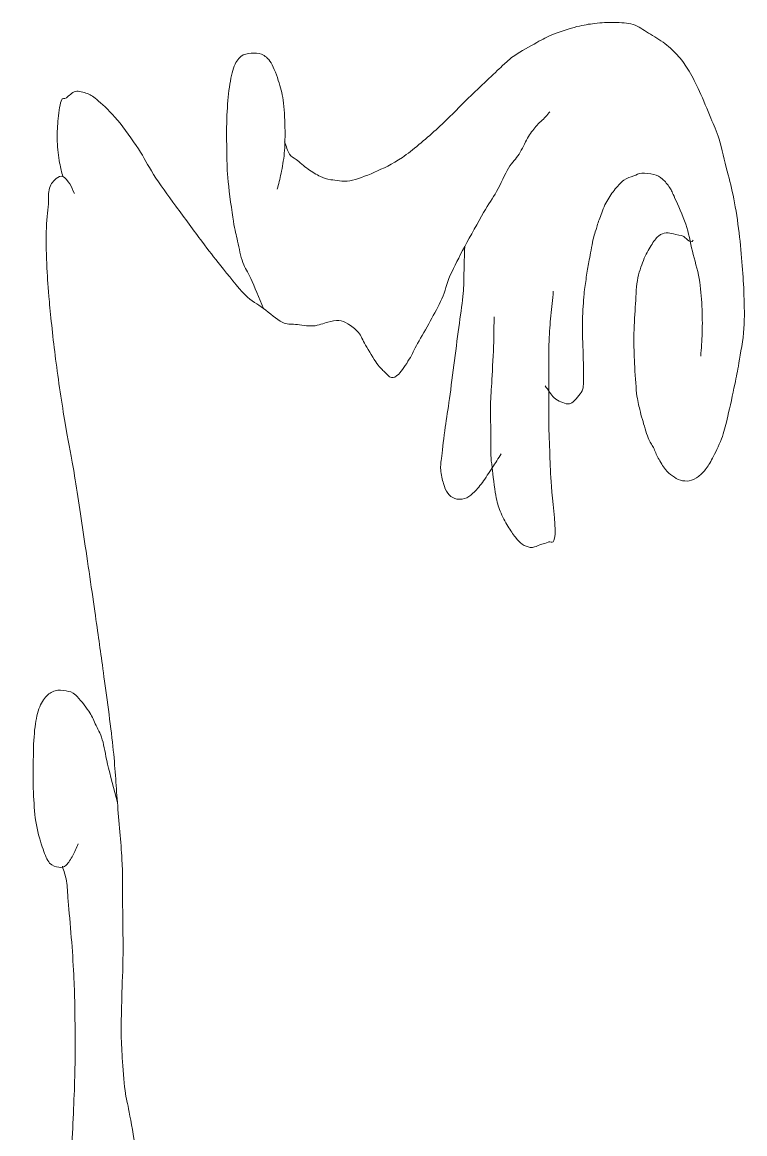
# Model space of a CAD drawing. Header units: millimetres. Extents: x -244 to 210, y -105 to 169.
# Drawn here: x -123.26 to -105.44, y 113 to 140.41 of the extents above; entities that cross this region are included whole.
import ezdxf

# ---------------------------------------------------------------- set-up
doc = ezdxf.new("R2010")
doc.units = ezdxf.units.MM
doc.header["$MEASUREMENT"] = 0
doc.layers.add('Camada 1', color=7, linetype='Continuous')

msp = doc.modelspace()

# ---------------------------------------------------------------- linework, layer by layer
at = {"layer": 'Camada 1', "color": 250, "lineweight": 9}
for points, knots in [([(-106.7093, 135.0354), (-106.7639, 134.9121), (-106.921, 135.1315), (-106.9599, 135.1402), (-106.9599, 135.1402), (-106.9988, 135.149), (-107.1241, 135.1795), (-107.1932, 135.1926), (-107.1932, 135.1926), (-107.2624, 135.2057), (-107.3125, 135.2276), (-107.3747, 135.2188), (-107.3747, 135.2188), (-107.4369, 135.2101), (-107.5024, 135.1931), (-107.565, 135.1402), (-107.565, 135.1402), (-107.6275, 135.0873), (-107.6845, 135.0051), (-107.7467, 134.9044), (-107.7467, 134.9044), (-107.8089, 134.8036), (-107.8803, 134.683), (-107.9371, 134.5375), (-107.9371, 134.5375), (-107.9939, 134.3921), (-108.0501, 134.2378), (-108.0844, 134.0397), (-108.0844, 134.0397), (-108.1187, 133.8415), (-108.1222, 133.6163), (-108.1368, 133.3846), (-108.1368, 133.3846), (-108.1514, 133.1529), (-108.1689, 132.8838), (-108.1719, 132.6509), (-108.1719, 132.6509), (-108.175, 132.418), (-108.1665, 132.2277), (-108.1551, 131.9958), (-108.1551, 131.9958), (-108.1438, 131.7639), (-108.1253, 131.4531), (-108.1038, 131.2621), (-108.1038, 131.2621), (-108.0823, 131.0711), (-108.0516, 130.9714), (-108.0277, 130.8629), (-108.0277, 130.8629), (-108.0038, 130.7543), (-107.9949, 130.7291), (-107.9607, 130.6128), (-107.9607, 130.6128), (-107.9265, 130.4965), (-107.8678, 130.2815), (-107.8224, 130.1654), (-107.8224, 130.1654), (-107.7769, 130.0493), (-107.7322, 130.0053), (-107.6904, 129.9219), (-107.6904, 129.9219), (-107.6485, 129.8385), (-107.6209, 129.7552), (-107.5714, 129.6653), (-107.5714, 129.6653), (-107.5219, 129.5753), (-107.4526, 129.4566), (-107.3939, 129.3829), (-107.3939, 129.3829), (-107.3352, 129.3092), (-107.2822, 129.2688), (-107.2207, 129.2249), (-107.2207, 129.2249), (-107.1593, 129.181), (-107.0953, 129.1394), (-107.0258, 129.1197), (-107.0258, 129.1197), (-106.9563, 129.0999), (-106.8802, 129.0911), (-106.8048, 129.1065), (-106.8048, 129.1065), (-106.7294, 129.1218), (-106.6447, 129.1611), (-106.575, 129.2118), (-106.575, 129.2118), (-106.5054, 129.2624), (-106.4502, 129.3255), (-106.3885, 129.4091), (-106.3885, 129.4091), (-106.3269, 129.4927), (-106.273, 129.5799), (-106.2063, 129.7118), (-106.2063, 129.7118), (-106.1397, 129.8437), (-106.0483, 130.033), (-105.9893, 130.1988), (-105.9893, 130.1988), (-105.9302, 130.3645), (-105.9053, 130.4859), (-105.8546, 130.6989), (-105.8546, 130.6989), (-105.8038, 130.9119), (-105.7306, 131.2559), (-105.685, 131.4753), (-105.685, 131.4753), (-105.6393, 131.6947), (-105.6185, 131.7837), (-105.5806, 132.0149), (-105.5806, 132.0149), (-105.5426, 132.2461), (-105.4786, 132.5783), (-105.4575, 132.8605), (-105.4575, 132.8605), (-105.4365, 133.1427), (-105.4499, 133.4142), (-105.4569, 133.6728), (-105.4569, 133.6728), (-105.4639, 133.9314), (-105.4796, 134.1485), (-105.4996, 134.4065), (-105.4996, 134.4065), (-105.5196, 134.6645), (-105.5423, 134.9429), (-105.5767, 135.2188), (-105.5767, 135.2188), (-105.6112, 135.4947), (-105.6568, 135.8029), (-105.7058, 136.0573), (-105.7058, 136.0573), (-105.7548, 136.3118), (-105.8092, 136.4941), (-105.8695, 136.7386), (-105.8695, 136.7386), (-105.9298, 136.9832), (-105.9998, 137.305), (-106.0677, 137.5247), (-106.0677, 137.5247), (-106.1357, 137.7444), (-106.1943, 137.8523), (-106.2748, 138.0488), (-106.2748, 138.0488), (-106.3553, 138.2453), (-106.4616, 138.5116), (-106.5509, 138.7039), (-106.5509, 138.7039), (-106.6402, 138.8962), (-106.7234, 139.0574), (-106.8099, 139.2018), (-106.8099, 139.2018), (-106.8963, 139.3461), (-106.9693, 139.4548), (-107.0689, 139.5686), (-107.0689, 139.5686), (-107.1685, 139.6824), (-107.2819, 139.7869), (-107.4058, 139.883), (-107.4058, 139.883), (-107.5297, 139.9792), (-107.6808, 140.0665), (-107.8119, 140.1451), (-107.8119, 140.1451), (-107.9429, 140.2237), (-108.052, 140.311), (-108.192, 140.3547), (-108.192, 140.3547), (-108.3321, 140.3985), (-108.4931, 140.4027), (-108.6501, 140.4071), (-108.6501, 140.4071), (-108.8072, 140.4115), (-108.98, 140.3984), (-109.1342, 140.3809), (-109.1342, 140.3809), (-109.2884, 140.3634), (-109.4051, 140.346), (-109.5751, 140.3023), (-109.5751, 140.3023), (-109.7452, 140.2586), (-109.9887, 140.1844), (-110.1544, 140.1189), (-110.1544, 140.1189), (-110.3202, 140.0534), (-110.411, 139.9966), (-110.5695, 139.9092), (-110.5695, 139.9092), (-110.7281, 139.8219), (-110.9643, 139.6909), (-111.1057, 139.5948), (-111.1057, 139.5948), (-111.247, 139.4987), (-111.2268, 139.5075), (-111.4171, 139.3328), (-111.4171, 139.3328), (-111.6074, 139.1581), (-111.975, 138.8087), (-112.2475, 138.5467), (-112.2475, 138.5467), (-112.52, 138.2846), (-112.7795, 138.0051), (-113.052, 137.7606), (-113.052, 137.7606), (-113.3245, 137.516), (-113.6284, 137.2541), (-113.8823, 137.0793), (-113.8823, 137.0793), (-114.1363, 136.9044), (-114.3579, 136.8085), (-114.5741, 136.7124), (-114.5741, 136.7124), (-114.7904, 136.6163), (-115.0004, 136.5334), (-115.1794, 136.5028), (-115.1794, 136.5028), (-115.3584, 136.4722), (-115.5251, 136.5115), (-115.6462, 136.529), (-115.6462, 136.529), (-115.7672, 136.5465), (-115.8117, 136.5639), (-115.9054, 136.6076), (-115.9054, 136.6076), (-115.9991, 136.6513), (-116.1084, 136.7212), (-116.2078, 136.791), (-116.2078, 136.791), (-116.3072, 136.8609), (-116.4252, 136.9657), (-116.5015, 137.0269), (-116.5015, 137.0269), (-116.5779, 137.088), (-116.6171, 137.0842), (-116.6657, 137.1579), (-116.6657, 137.1579), (-116.7143, 137.2316), (-116.7462, 137.3588), (-116.7865, 137.4592)], [0, 0, 0, 0, 0.0166667, 0.0166667, 0.0166667, 0.0166667, 0.0333333, 0.0333333, 0.0333333, 0.0333333, 0.05, 0.05, 0.05, 0.05, 0.0666667, 0.0666667, 0.0666667, 0.0666667, 0.0833333, 0.0833333, 0.0833333, 0.0833333, 0.1, 0.1, 0.1, 0.1, 0.1166667, 0.1166667, 0.1166667, 0.1166667, 0.1333333, 0.1333333, 0.1333333, 0.1333333, 0.15, 0.15, 0.15, 0.15, 0.1666667, 0.1666667, 0.1666667, 0.1666667, 0.1833333, 0.1833333, 0.1833333, 0.1833333, 0.2, 0.2, 0.2, 0.2, 0.2166667, 0.2166667, 0.2166667, 0.2166667, 0.2333333, 0.2333333, 0.2333333, 0.2333333, 0.25, 0.25, 0.25, 0.25, 0.2666667, 0.2666667, 0.2666667, 0.2666667, 0.2833333, 0.2833333, 0.2833333, 0.2833333, 0.3, 0.3, 0.3, 0.3, 0.3166667, 0.3166667, 0.3166667, 0.3166667, 0.3333333, 0.3333333, 0.3333333, 0.3333333, 0.35, 0.35, 0.35, 0.35, 0.3666667, 0.3666667, 0.3666667, 0.3666667, 0.3833333, 0.3833333, 0.3833333, 0.3833333, 0.4, 0.4, 0.4, 0.4, 0.4166667, 0.4166667, 0.4166667, 0.4166667, 0.4333333, 0.4333333, 0.4333333, 0.4333333, 0.45, 0.45, 0.45, 0.45, 0.4666667, 0.4666667, 0.4666667, 0.4666667, 0.4833333, 0.4833333, 0.4833333, 0.4833333, 0.5, 0.5, 0.5, 0.5, 0.5166667, 0.5166667, 0.5166667, 0.5166667, 0.5333333, 0.5333333, 0.5333333, 0.5333333, 0.55, 0.55, 0.55, 0.55, 0.5666667, 0.5666667, 0.5666667, 0.5666667, 0.5833333, 0.5833333, 0.5833333, 0.5833333, 0.6, 0.6, 0.6, 0.6, 0.6166667, 0.6166667, 0.6166667, 0.6166667, 0.6333333, 0.6333333, 0.6333333, 0.6333333, 0.65, 0.65, 0.65, 0.65, 0.6666667, 0.6666667, 0.6666667, 0.6666667, 0.6833333, 0.6833333, 0.6833333, 0.6833333, 0.7, 0.7, 0.7, 0.7, 0.7166667, 0.7166667, 0.7166667, 0.7166667, 0.7333333, 0.7333333, 0.7333333, 0.7333333, 0.75, 0.75, 0.75, 0.75, 0.7666667, 0.7666667, 0.7666667, 0.7666667, 0.7833333, 0.7833333, 0.7833333, 0.7833333, 0.8, 0.8, 0.8, 0.8, 0.8166667, 0.8166667, 0.8166667, 0.8166667, 0.8333333, 0.8333333, 0.8333333, 0.8333333, 0.85, 0.85, 0.85, 0.85, 0.8666667, 0.8666667, 0.8666667, 0.8666667, 0.8833333, 0.8833333, 0.8833333, 0.8833333, 0.9, 0.9, 0.9, 0.9, 0.9166667, 0.9166667, 0.9166667, 0.9166667, 0.9333333, 0.9333333, 0.9333333, 0.9333333, 0.95, 0.95, 0.95, 0.95, 0.9666667, 0.9666667, 0.9666667, 0.9666667, 1, 1, 1, 1]), ([(-116.9689, 136.2932), (-116.9371, 136.4242), (-116.9026, 136.5371), (-116.8735, 136.6862), (-116.8735, 136.6862), (-116.8444, 136.8353), (-116.8115, 137.0067), (-116.7953, 137.1841), (-116.7953, 137.1841), (-116.7791, 137.3614), (-116.7749, 137.5275), (-116.7776, 137.7344), (-116.7776, 137.7344), (-116.7804, 137.9412), (-116.7867, 138.2141), (-116.8117, 138.4156), (-116.8117, 138.4156), (-116.8366, 138.6172), (-116.8715, 138.746), (-116.9237, 138.9135), (-116.9237, 138.9135), (-116.9759, 139.081), (-117.0487, 139.291), (-117.1221, 139.4114), (-117.1221, 139.4114), (-117.1955, 139.5317), (-117.2726, 139.5814), (-117.3554, 139.621), (-117.3554, 139.621), (-117.4381, 139.6606), (-117.5295, 139.6559), (-117.6147, 139.6472), (-117.6147, 139.6472), (-117.6999, 139.6385), (-117.792, 139.6308), (-117.8654, 139.5686), (-117.8654, 139.5686), (-117.9388, 139.5064), (-117.9963, 139.4252), (-118.0471, 139.2804), (-118.0471, 139.2804), (-118.098, 139.1355), (-118.132, 138.9427), (-118.1599, 138.7301), (-118.1599, 138.7301), (-118.1879, 138.5175), (-118.2034, 138.2817), (-118.2123, 138.0226), (-118.2123, 138.0226), (-118.2212, 137.7634), (-118.2185, 137.4424), (-118.213, 137.1841), (-118.213, 137.1841), (-118.2074, 136.9258), (-118.2063, 136.758), (-118.1789, 136.4766), (-118.1789, 136.4766), (-118.1516, 136.1952), (-118.0888, 135.7525), (-118.05, 135.5071), (-118.05, 135.5071), (-118.0111, 135.2616), (-117.9854, 135.1796), (-117.9466, 135.0092), (-117.9466, 135.0092), (-117.9078, 134.8388), (-117.8728, 134.6403), (-117.8174, 134.4851), (-117.8174, 134.4851), (-117.7619, 134.3299), (-117.7037, 134.2806), (-117.6189, 134.0921), (-117.6189, 134.0921), (-117.534, 133.9036), (-117.4119, 133.6008), (-117.3085, 133.355)], [0, 0, 0, 0, 0.05, 0.05, 0.05, 0.05, 0.1, 0.1, 0.1, 0.1, 0.15, 0.15, 0.15, 0.15, 0.2, 0.2, 0.2, 0.2, 0.25, 0.25, 0.25, 0.25, 0.3, 0.3, 0.3, 0.3, 0.35, 0.35, 0.35, 0.35, 0.4, 0.4, 0.4, 0.4, 0.45, 0.45, 0.45, 0.45, 0.5, 0.5, 0.5, 0.5, 0.55, 0.55, 0.55, 0.55, 0.6, 0.6, 0.6, 0.6, 0.65, 0.65, 0.65, 0.65, 0.7, 0.7, 0.7, 0.7, 0.75, 0.75, 0.75, 0.75, 0.8, 0.8, 0.8, 0.8, 0.85, 0.85, 0.85, 0.85, 0.9, 0.9, 0.9, 0.9, 1, 1, 1, 1]), ([(-122.2588, 136.6076), (-122.2847, 136.7212), (-122.3133, 136.8029), (-122.3364, 136.9483), (-122.3364, 136.9483), (-122.3595, 137.0936), (-122.3893, 137.2978), (-122.3965, 137.4723), (-122.3965, 137.4723), (-122.4037, 137.6469), (-122.395, 137.8019), (-122.3788, 137.9702), (-122.3788, 137.9702), (-122.3627, 138.1385), (-122.3393, 138.3609), (-122.3007, 138.4681), (-122.3007, 138.4681), (-122.262, 138.5752), (-122.23, 138.5074), (-122.1709, 138.5467), (-122.1709, 138.5467), (-122.1118, 138.586), (-122.0334, 138.6863), (-121.9461, 138.7039), (-121.9461, 138.7039), (-121.8588, 138.7215), (-121.7476, 138.6909), (-121.6522, 138.6515), (-121.6522, 138.6515), (-121.5569, 138.6121), (-121.4997, 138.5773), (-121.3757, 138.4681), (-121.3757, 138.4681), (-121.2518, 138.3588), (-121.0736, 138.1932), (-120.9093, 137.9964), (-120.9093, 137.9964), (-120.745, 137.7996), (-120.5396, 137.5118), (-120.3912, 137.2889), (-120.3912, 137.2889), (-120.2429, 137.066), (-120.174, 136.8959), (-120.02, 136.66), (-120.02, 136.66), (-119.8659, 136.4241), (-119.666, 136.149), (-119.4674, 135.8739), (-119.4674, 135.8739), (-119.2687, 135.5988), (-119.0126, 135.2538), (-118.8283, 135.0092), (-118.8283, 135.0092), (-118.6441, 134.7646), (-118.5392, 134.6256), (-118.362, 134.4065), (-118.362, 134.4065), (-118.1848, 134.1875), (-117.9412, 133.8704), (-117.7653, 133.6948), (-117.7653, 133.6948), (-117.5893, 133.5193), (-117.4614, 133.4687), (-117.3085, 133.355), (-117.3085, 133.355), (-117.1556, 133.2413), (-116.9798, 133.0782), (-116.8482, 133.0125), (-116.8482, 133.0125), (-116.7165, 132.9468), (-116.65, 132.9773), (-116.5219, 132.9624), (-116.5219, 132.9624), (-116.3939, 132.9475), (-116.213, 132.9142), (-116.0799, 132.923), (-116.0799, 132.923), (-115.9469, 132.9317), (-115.83, 132.9932), (-115.7245, 133.0151), (-115.7245, 133.0151), (-115.619, 133.037), (-115.5298, 133.0612), (-115.4472, 133.0546), (-115.4472, 133.0546), (-115.3646, 133.0481), (-115.3108, 133.024), (-115.2305, 132.9756), (-115.2305, 132.9756), (-115.1502, 132.9273), (-115.0406, 132.8536), (-114.9663, 132.7651), (-114.9663, 132.7651), (-114.8921, 132.6765), (-114.8652, 132.5774), (-114.7889, 132.4492), (-114.7889, 132.4492), (-114.7126, 132.321), (-114.5871, 132.1065), (-114.5085, 131.9958), (-114.5085, 131.9958), (-114.43, 131.8851), (-114.3776, 131.8429), (-114.3185, 131.7862), (-114.3185, 131.7862), (-114.2595, 131.7294), (-114.2132, 131.664), (-114.1544, 131.6552), (-114.1544, 131.6552), (-114.0956, 131.6463), (-114.0471, 131.6588), (-113.9728, 131.7338), (-113.9728, 131.7338), (-113.8985, 131.8087), (-113.7912, 131.9737), (-113.7132, 132.1006), (-113.7132, 132.1006), (-113.6352, 132.2275), (-113.592, 132.3364), (-113.5055, 132.4937), (-113.5055, 132.4937), (-113.4189, 132.6509), (-113.2934, 132.8605), (-113.1939, 133.0439), (-113.1939, 133.0439), (-113.0943, 133.2274), (-112.9908, 133.4057), (-112.9082, 133.5942), (-112.9082, 133.5942), (-112.8256, 133.7827), (-112.7944, 133.9561), (-112.7003, 134.1707), (-112.7003, 134.1707), (-112.6062, 134.3853), (-112.4824, 134.6205), (-112.3453, 134.8782), (-112.3453, 134.8782), (-112.2083, 135.1358), (-112.0092, 135.4896), (-111.8779, 135.7167), (-111.8779, 135.7167), (-111.7467, 135.9438), (-111.6602, 136.0573), (-111.5577, 136.2408), (-111.5577, 136.2408), (-111.4552, 136.4243), (-111.356, 136.6639), (-111.2634, 136.8172), (-111.2634, 136.8172), (-111.1707, 136.9706), (-111.0819, 137.0353), (-111.0038, 137.1579), (-111.0038, 137.1579), (-110.9257, 137.2805), (-110.8654, 137.4372), (-110.796, 137.5509), (-110.796, 137.5509), (-110.7267, 137.6647), (-110.662, 137.7518), (-110.5884, 137.8392), (-110.5884, 137.8392), (-110.5147, 137.9266), (-110.4125, 138.0139), (-110.3548, 138.075), (-110.3548, 138.075), (-110.2971, 138.1361), (-110.2798, 138.1623), (-110.2423, 138.206)], [0, 0, 0, 0, 0.0232558, 0.0232558, 0.0232558, 0.0232558, 0.0465116, 0.0465116, 0.0465116, 0.0465116, 0.0697674, 0.0697674, 0.0697674, 0.0697674, 0.0930233, 0.0930233, 0.0930233, 0.0930233, 0.1162791, 0.1162791, 0.1162791, 0.1162791, 0.1395349, 0.1395349, 0.1395349, 0.1395349, 0.1627907, 0.1627907, 0.1627907, 0.1627907, 0.1860465, 0.1860465, 0.1860465, 0.1860465, 0.2093023, 0.2093023, 0.2093023, 0.2093023, 0.2325581, 0.2325581, 0.2325581, 0.2325581, 0.255814, 0.255814, 0.255814, 0.255814, 0.2790698, 0.2790698, 0.2790698, 0.2790698, 0.3023256, 0.3023256, 0.3023256, 0.3023256, 0.3255814, 0.3255814, 0.3255814, 0.3255814, 0.3488372, 0.3488372, 0.3488372, 0.3488372, 0.372093, 0.372093, 0.372093, 0.372093, 0.3953488, 0.3953488, 0.3953488, 0.3953488, 0.4186047, 0.4186047, 0.4186047, 0.4186047, 0.4418605, 0.4418605, 0.4418605, 0.4418605, 0.4651163, 0.4651163, 0.4651163, 0.4651163, 0.4883721, 0.4883721, 0.4883721, 0.4883721, 0.5116279, 0.5116279, 0.5116279, 0.5116279, 0.5348837, 0.5348837, 0.5348837, 0.5348837, 0.5581395, 0.5581395, 0.5581395, 0.5581395, 0.5813953, 0.5813953, 0.5813953, 0.5813953, 0.6046512, 0.6046512, 0.6046512, 0.6046512, 0.627907, 0.627907, 0.627907, 0.627907, 0.6511628, 0.6511628, 0.6511628, 0.6511628, 0.6744186, 0.6744186, 0.6744186, 0.6744186, 0.6976744, 0.6976744, 0.6976744, 0.6976744, 0.7209302, 0.7209302, 0.7209302, 0.7209302, 0.744186, 0.744186, 0.744186, 0.744186, 0.7674419, 0.7674419, 0.7674419, 0.7674419, 0.7906977, 0.7906977, 0.7906977, 0.7906977, 0.8139535, 0.8139535, 0.8139535, 0.8139535, 0.8372093, 0.8372093, 0.8372093, 0.8372093, 0.8604651, 0.8604651, 0.8604651, 0.8604651, 0.8837209, 0.8837209, 0.8837209, 0.8837209, 0.9069767, 0.9069767, 0.9069767, 0.9069767, 0.9302326, 0.9302326, 0.9302326, 0.9302326, 0.9534884, 0.9534884, 0.9534884, 0.9534884, 1, 1, 1, 1]), ([(-121.9739, 136.1882), (-122.0113, 136.2668), (-122.0382, 136.3536), (-122.0861, 136.424), (-122.0861, 136.424), (-122.134, 136.4945), (-122.2013, 136.5851), (-122.2588, 136.6075), (-122.2588, 136.6075), (-122.3164, 136.6298), (-122.3676, 136.6037), (-122.4231, 136.555), (-122.4231, 136.555), (-122.4787, 136.5064), (-122.5521, 136.4361), (-122.5875, 136.3192), (-122.5875, 136.3192), (-122.623, 136.2023), (-122.6007, 136.1052), (-122.6138, 135.9262), (-122.6138, 135.9262), (-122.6269, 135.7471), (-122.6601, 135.5096), (-122.6661, 135.2449), (-122.6661, 135.2449), (-122.6722, 134.9802), (-122.6623, 134.6431), (-122.6495, 134.354), (-122.6495, 134.354), (-122.6368, 134.0649), (-122.6254, 133.8915), (-122.5897, 133.5154), (-122.5897, 133.5154), (-122.5539, 133.1394), (-122.4997, 132.5989), (-122.4351, 132.1005), (-122.4351, 132.1005), (-122.3706, 131.602), (-122.2761, 130.9785), (-122.2029, 130.5283), (-122.2029, 130.5283), (-122.1297, 130.078), (-122.0738, 129.869), (-121.9963, 129.4015), (-121.9963, 129.4015), (-121.9188, 128.934), (-121.8286, 128.3272), (-121.7382, 127.7245), (-121.7382, 127.7245), (-121.6479, 127.1218), (-121.5347, 126.3444), (-121.4545, 125.7854), (-121.4545, 125.7854), (-121.3742, 125.2264), (-121.3286, 124.908), (-121.2567, 124.3704), (-121.2567, 124.3704), (-121.1848, 123.8329), (-121.0808, 123.0937), (-121.0233, 122.5599), (-121.0233, 122.5599), (-120.9658, 122.0261), (-120.9494, 121.6381), (-120.9122, 121.1745), (-120.9122, 121.1745), (-120.8751, 120.7108), (-120.8217, 120.1774), (-120.8003, 119.7782), (-120.8003, 119.7782), (-120.7789, 119.379), (-120.7891, 119.1773), (-120.7845, 118.7892), (-120.7845, 118.7892), (-120.7799, 118.401), (-120.7693, 117.8527), (-120.7725, 117.4493), (-120.7725, 117.4493), (-120.7757, 117.0459), (-120.7962, 116.6917), (-120.8037, 116.3721), (-120.8037, 116.3721), (-120.8112, 116.0524), (-120.8194, 115.7818), (-120.8174, 115.5314), (-120.8174, 115.5314), (-120.8154, 115.281), (-120.8076, 115.118), (-120.7918, 114.8745), (-120.7918, 114.8745), (-120.7761, 114.6309), (-120.752, 114.2985), (-120.723, 114.0732), (-120.723, 114.0732), (-120.6939, 113.8479), (-120.6613, 113.7662), (-120.6192, 113.5346), (-120.6192, 113.5346), (-120.5771, 113.303), (-120.5066, 112.9221), (-120.4702, 112.6837), (-120.4702, 112.6837), (-120.4339, 112.4453), (-120.4201, 112.2864), (-120.4015, 112.1072), (-120.4015, 112.1072), (-120.3829, 111.928), (-120.3615, 111.7875), (-120.3587, 111.6093), (-120.3587, 111.6093), (-120.3559, 111.4312), (-120.3601, 111.2841), (-120.385, 111.0591), (-120.385, 111.0591), (-120.4099, 110.8341), (-120.4646, 110.5092), (-120.5066, 110.273), (-120.5066, 110.273), (-120.5487, 110.0368), (-120.5847, 109.9061), (-120.6368, 109.6441), (-120.6368, 109.6441), (-120.6888, 109.3821), (-120.7583, 109.0021), (-120.819, 108.7008), (-120.819, 108.7008), (-120.8797, 108.3994), (-120.9388, 108.0859), (-121.0012, 107.8361), (-121.0012, 107.8361), (-121.0636, 107.5862), (-121.1208, 107.4919), (-121.1918, 107.2072), (-121.1918, 107.2072), (-121.2628, 106.9224), (-121.3407, 106.5478), (-121.426, 106.1328), (-121.426, 106.1328), (-121.5113, 105.7179), (-121.6285, 105.1153), (-121.7037, 104.7178), (-121.7037, 104.7178), (-121.7789, 104.3204), (-121.8166, 104.0586), (-121.8773, 103.7483), (-121.8773, 103.7483), (-121.9381, 103.438), (-122.0174, 103.1378), (-122.0682, 102.8574), (-122.0682, 102.8574), (-122.119, 102.577), (-122.1405, 102.3077), (-122.1811, 102.0713), (-122.1811, 102.0713), (-122.2217, 101.8348), (-122.2736, 101.6524), (-122.3113, 101.4424), (-122.3113, 101.4424), (-122.349, 101.2324), (-122.3778, 101.0366), (-122.4068, 100.8135), (-122.4068, 100.8135), (-122.4358, 100.5905), (-122.4649, 100.2807), (-122.4852, 100.106), (-122.4852, 100.106), (-122.5055, 99.9313), (-122.5141, 99.8789), (-122.5286, 99.7654)], [0, 0, 0, 0, 0.0232558, 0.0232558, 0.0232558, 0.0232558, 0.0465116, 0.0465116, 0.0465116, 0.0465116, 0.0697674, 0.0697674, 0.0697674, 0.0697674, 0.0930233, 0.0930233, 0.0930233, 0.0930233, 0.1162791, 0.1162791, 0.1162791, 0.1162791, 0.1395349, 0.1395349, 0.1395349, 0.1395349, 0.1627907, 0.1627907, 0.1627907, 0.1627907, 0.1860465, 0.1860465, 0.1860465, 0.1860465, 0.2093023, 0.2093023, 0.2093023, 0.2093023, 0.2325581, 0.2325581, 0.2325581, 0.2325581, 0.255814, 0.255814, 0.255814, 0.255814, 0.2790698, 0.2790698, 0.2790698, 0.2790698, 0.3023256, 0.3023256, 0.3023256, 0.3023256, 0.3255814, 0.3255814, 0.3255814, 0.3255814, 0.3488372, 0.3488372, 0.3488372, 0.3488372, 0.372093, 0.372093, 0.372093, 0.372093, 0.3953488, 0.3953488, 0.3953488, 0.3953488, 0.4186047, 0.4186047, 0.4186047, 0.4186047, 0.4418605, 0.4418605, 0.4418605, 0.4418605, 0.4651163, 0.4651163, 0.4651163, 0.4651163, 0.4883721, 0.4883721, 0.4883721, 0.4883721, 0.5116279, 0.5116279, 0.5116279, 0.5116279, 0.5348837, 0.5348837, 0.5348837, 0.5348837, 0.5581395, 0.5581395, 0.5581395, 0.5581395, 0.5813953, 0.5813953, 0.5813953, 0.5813953, 0.6046512, 0.6046512, 0.6046512, 0.6046512, 0.627907, 0.627907, 0.627907, 0.627907, 0.6511628, 0.6511628, 0.6511628, 0.6511628, 0.6744186, 0.6744186, 0.6744186, 0.6744186, 0.6976744, 0.6976744, 0.6976744, 0.6976744, 0.7209302, 0.7209302, 0.7209302, 0.7209302, 0.744186, 0.744186, 0.744186, 0.744186, 0.7674419, 0.7674419, 0.7674419, 0.7674419, 0.7906977, 0.7906977, 0.7906977, 0.7906977, 0.8139535, 0.8139535, 0.8139535, 0.8139535, 0.8372093, 0.8372093, 0.8372093, 0.8372093, 0.8604651, 0.8604651, 0.8604651, 0.8604651, 0.8837209, 0.8837209, 0.8837209, 0.8837209, 0.9069767, 0.9069767, 0.9069767, 0.9069767, 0.9302326, 0.9302326, 0.9302326, 0.9302326, 0.9534884, 0.9534884, 0.9534884, 0.9534884, 1, 1, 1, 1]), ([(-110.3598, 131.4455), (-110.2878, 131.3494), (-110.209, 131.2231), (-110.1439, 131.1573), (-110.1439, 131.1573), (-110.0788, 131.0915), (-110.0288, 131.0787), (-109.9711, 131.0525), (-109.9711, 131.0525), (-109.9134, 131.0263), (-109.849, 131.0001), (-109.7983, 131.0001), (-109.7983, 131.0001), (-109.7475, 131.0001), (-109.7135, 131.0174), (-109.6686, 131.0525), (-109.6686, 131.0525), (-109.6236, 131.0876), (-109.5706, 131.1528), (-109.5301, 131.2097), (-109.5301, 131.2097), (-109.4896, 131.2666), (-109.4475, 131.2744), (-109.4263, 131.3931), (-109.4263, 131.3931), (-109.405, 131.5118), (-109.4174, 131.6811), (-109.4173, 131.8386), (-109.4173, 131.8386), (-109.4172, 131.996), (-109.4214, 132.1618), (-109.4255, 132.3364), (-109.4255, 132.3364), (-109.4297, 132.5111), (-109.4442, 132.6836), (-109.4424, 132.8867), (-109.4424, 132.8867), (-109.4406, 133.0898), (-109.424, 133.391), (-109.4146, 133.5477), (-109.4146, 133.5477), (-109.4051, 133.7043), (-109.4004, 133.711), (-109.3862, 133.824), (-109.3862, 133.824), (-109.372, 133.9371), (-109.3502, 134.0948), (-109.3295, 134.2254), (-109.3295, 134.2254), (-109.3089, 134.3561), (-109.2885, 134.4634), (-109.2621, 134.6071), (-109.2621, 134.6071), (-109.2356, 134.7508), (-109.1969, 134.9717), (-109.1707, 135.0875), (-109.1707, 135.0875), (-109.1445, 135.2033), (-109.1316, 135.2158), (-109.1055, 135.2981), (-109.1055, 135.2981), (-109.0795, 135.3803), (-109.0549, 135.4726), (-109.0143, 135.5814), (-109.0143, 135.5814), (-108.9738, 135.6902), (-108.922, 135.8352), (-108.8624, 135.9499), (-108.8624, 135.9499), (-108.8028, 136.0645), (-108.7324, 136.1712), (-108.6585, 136.2657), (-108.6585, 136.2657), (-108.5846, 136.3602), (-108.5005, 136.4564), (-108.4199, 136.5158), (-108.4199, 136.5158), (-108.3394, 136.5752), (-108.2509, 136.5926), (-108.1772, 136.6211), (-108.1772, 136.6211), (-108.1035, 136.6496), (-108.061, 136.6803), (-107.9778, 136.6868), (-107.9778, 136.6868), (-107.8946, 136.6934), (-107.7642, 136.6847), (-107.6788, 136.6606), (-107.6788, 136.6606), (-107.5934, 136.6364), (-107.5318, 136.5972), (-107.4665, 136.5421), (-107.4665, 136.5421), (-107.4013, 136.487), (-107.3405, 136.4109), (-107.289, 136.3315), (-107.289, 136.3315), (-107.2375, 136.2521), (-107.2257, 136.2189), (-107.1592, 136.0683), (-107.1592, 136.0683), (-107.0928, 135.9177), (-106.9629, 135.6469), (-106.8905, 135.4285), (-106.8905, 135.4285), (-106.8181, 135.21), (-106.7834, 134.9914), (-106.7288, 134.7687), (-106.7288, 134.7687), (-106.6743, 134.546), (-106.6026, 134.3217), (-106.563, 134.0921), (-106.563, 134.0921), (-106.5234, 133.8625), (-106.5073, 133.6353), (-106.4944, 133.4108), (-106.4944, 133.4108), (-106.4815, 133.1863), (-106.4817, 132.9621), (-106.4862, 132.7557), (-106.4862, 132.7557), (-106.4907, 132.5493), (-106.5096, 132.3714), (-106.5212, 132.1792)], [0, 0, 0, 0, 0.03125, 0.03125, 0.03125, 0.03125, 0.0625, 0.0625, 0.0625, 0.0625, 0.09375, 0.09375, 0.09375, 0.09375, 0.125, 0.125, 0.125, 0.125, 0.15625, 0.15625, 0.15625, 0.15625, 0.1875, 0.1875, 0.1875, 0.1875, 0.21875, 0.21875, 0.21875, 0.21875, 0.25, 0.25, 0.25, 0.25, 0.28125, 0.28125, 0.28125, 0.28125, 0.3125, 0.3125, 0.3125, 0.3125, 0.34375, 0.34375, 0.34375, 0.34375, 0.375, 0.375, 0.375, 0.375, 0.40625, 0.40625, 0.40625, 0.40625, 0.4375, 0.4375, 0.4375, 0.4375, 0.46875, 0.46875, 0.46875, 0.46875, 0.5, 0.5, 0.5, 0.5, 0.53125, 0.53125, 0.53125, 0.53125, 0.5625, 0.5625, 0.5625, 0.5625, 0.59375, 0.59375, 0.59375, 0.59375, 0.625, 0.625, 0.625, 0.625, 0.65625, 0.65625, 0.65625, 0.65625, 0.6875, 0.6875, 0.6875, 0.6875, 0.71875, 0.71875, 0.71875, 0.71875, 0.75, 0.75, 0.75, 0.75, 0.78125, 0.78125, 0.78125, 0.78125, 0.8125, 0.8125, 0.8125, 0.8125, 0.84375, 0.84375, 0.84375, 0.84375, 0.875, 0.875, 0.875, 0.875, 0.90625, 0.90625, 0.90625, 0.90625, 0.9375, 0.9375, 0.9375, 0.9375, 1, 1, 1, 1]), ([(-111.4416, 129.7685), (-111.5166, 129.655), (-111.5887, 129.5458), (-111.6666, 129.4279), (-111.6666, 129.4279), (-111.7445, 129.3099), (-111.8295, 129.1659), (-111.9089, 129.061), (-111.9089, 129.061), (-111.9883, 128.9561), (-112.0688, 128.8646), (-112.1425, 128.799), (-112.1425, 128.799), (-112.2162, 128.7333), (-112.2747, 128.6899), (-112.35, 128.668), (-112.35, 128.668), (-112.4253, 128.646), (-112.5224, 128.646), (-112.5921, 128.668), (-112.5921, 128.668), (-112.6617, 128.69), (-112.7179, 128.7367), (-112.7648, 128.799), (-112.7648, 128.799), (-112.8118, 128.8613), (-112.8391, 128.937), (-112.8684, 129.0348), (-112.8684, 129.0348), (-112.8976, 129.1326), (-112.9296, 129.2528), (-112.9373, 129.3755), (-112.9373, 129.3755), (-112.945, 129.4981), (-112.93, 129.5412), (-112.9111, 129.7161), (-112.9111, 129.7161), (-112.8922, 129.891), (-112.856, 130.1877), (-112.8241, 130.4236), (-112.8241, 130.4236), (-112.7923, 130.6595), (-112.7575, 130.856), (-112.7199, 131.1311), (-112.7199, 131.1311), (-112.6822, 131.4062), (-112.6387, 131.7643), (-112.5981, 132.0744), (-112.5981, 132.0744), (-112.5576, 132.3845), (-112.5127, 132.7164), (-112.4764, 132.9915), (-112.4764, 132.9915), (-112.4402, 133.2667), (-112.3998, 133.5183), (-112.3808, 133.7252), (-112.3808, 133.7252), (-112.3618, 133.9322), (-112.369, 134.0309), (-112.3631, 134.2231), (-112.3631, 134.2231), (-112.3572, 134.4153), (-112.3513, 134.6598), (-112.3453, 134.8782)], [0, 0, 0, 0, 0.0588235, 0.0588235, 0.0588235, 0.0588235, 0.1176471, 0.1176471, 0.1176471, 0.1176471, 0.1764706, 0.1764706, 0.1764706, 0.1764706, 0.2352941, 0.2352941, 0.2352941, 0.2352941, 0.2941176, 0.2941176, 0.2941176, 0.2941176, 0.3529412, 0.3529412, 0.3529412, 0.3529412, 0.4117647, 0.4117647, 0.4117647, 0.4117647, 0.4705882, 0.4705882, 0.4705882, 0.4705882, 0.5294118, 0.5294118, 0.5294118, 0.5294118, 0.5882353, 0.5882353, 0.5882353, 0.5882353, 0.6470588, 0.6470588, 0.6470588, 0.6470588, 0.7058824, 0.7058824, 0.7058824, 0.7058824, 0.7647059, 0.7647059, 0.7647059, 0.7647059, 0.8235294, 0.8235294, 0.8235294, 0.8235294, 0.8823529, 0.8823529, 0.8823529, 0.8823529, 1, 1, 1, 1]), ([(-111.6205, 133.1488), (-111.6236, 132.9391), (-111.6208, 132.7778), (-111.6297, 132.5199), (-111.6297, 132.5199), (-111.6385, 132.2619), (-111.6604, 131.8604), (-111.6736, 131.6027), (-111.6736, 131.6027), (-111.6867, 131.3451), (-111.7041, 131.189), (-111.7086, 130.9739), (-111.7086, 130.9739), (-111.7131, 130.7588), (-111.7018, 130.524), (-111.7005, 130.3188), (-111.7005, 130.3188), (-111.6992, 130.1135), (-111.7066, 129.8926), (-111.7009, 129.7423), (-111.7009, 129.7423), (-111.6952, 129.592), (-111.6866, 129.5938), (-111.6666, 129.4279), (-111.6666, 129.4279), (-111.6465, 129.2619), (-111.6141, 128.9282), (-111.5806, 128.7466), (-111.5806, 128.7466), (-111.5472, 128.5649), (-111.5194, 128.4814), (-111.4686, 128.3535), (-111.4686, 128.3535), (-111.4177, 128.2256), (-111.3408, 128.0937), (-111.2787, 127.9867), (-111.2787, 127.9867), (-111.2165, 127.8796), (-111.1547, 127.786), (-111.096, 127.7115), (-111.096, 127.7115), (-111.0373, 127.6369), (-110.988, 127.5822), (-110.9271, 127.5404), (-110.9271, 127.5404), (-110.8663, 127.4986), (-110.7836, 127.4724), (-110.7322, 127.4614), (-110.7322, 127.4614), (-110.6807, 127.4504), (-110.6672, 127.4614), (-110.6195, 127.4745), (-110.6195, 127.4745), (-110.5718, 127.4877), (-110.501, 127.5206), (-110.4461, 127.5404), (-110.4461, 127.5404), (-110.3912, 127.5601), (-110.3453, 127.5533), (-110.2901, 127.593), (-110.2901, 127.593), (-110.2348, 127.6327), (-110.1343, 127.4866), (-110.1166, 127.7773), (-110.1166, 127.7773), (-110.0989, 128.0679), (-110.1853, 128.6326), (-110.2067, 128.9617), (-110.2067, 128.9617), (-110.2281, 129.2909), (-110.2345, 129.4815), (-110.2451, 129.7513), (-110.2451, 129.7513), (-110.2557, 130.0212), (-110.2664, 130.2511), (-110.2705, 130.5804), (-110.2705, 130.5804), (-110.2746, 130.9098), (-110.2707, 131.3978), (-110.2696, 131.7254), (-110.2696, 131.7254), (-110.2685, 132.053), (-110.2721, 132.3035), (-110.2639, 132.5461), (-110.2639, 132.5461), (-110.2556, 132.7886), (-110.2376, 132.9695), (-110.2202, 133.175), (-110.2202, 133.175), (-110.2027, 133.3804), (-110.1795, 133.5767), (-110.1592, 133.7776)], [0, 0, 0, 0, 0.0416667, 0.0416667, 0.0416667, 0.0416667, 0.0833333, 0.0833333, 0.0833333, 0.0833333, 0.125, 0.125, 0.125, 0.125, 0.1666667, 0.1666667, 0.1666667, 0.1666667, 0.2083333, 0.2083333, 0.2083333, 0.2083333, 0.25, 0.25, 0.25, 0.25, 0.2916667, 0.2916667, 0.2916667, 0.2916667, 0.3333333, 0.3333333, 0.3333333, 0.3333333, 0.375, 0.375, 0.375, 0.375, 0.4166667, 0.4166667, 0.4166667, 0.4166667, 0.4583333, 0.4583333, 0.4583333, 0.4583333, 0.5, 0.5, 0.5, 0.5, 0.5416667, 0.5416667, 0.5416667, 0.5416667, 0.5833333, 0.5833333, 0.5833333, 0.5833333, 0.625, 0.625, 0.625, 0.625, 0.6666667, 0.6666667, 0.6666667, 0.6666667, 0.7083333, 0.7083333, 0.7083333, 0.7083333, 0.75, 0.75, 0.75, 0.75, 0.7916667, 0.7916667, 0.7916667, 0.7916667, 0.8333333, 0.8333333, 0.8333333, 0.8333333, 0.875, 0.875, 0.875, 0.875, 0.9166667, 0.9166667, 0.9166667, 0.9166667, 1, 1, 1, 1]), ([(-121.8823, 120.1517), (-121.9255, 120.0556), (-121.9629, 119.9512), (-122.0121, 119.8634), (-122.0121, 119.8634), (-122.0614, 119.7757), (-122.118, 119.6764), (-122.1766, 119.6276), (-122.1766, 119.6276), (-122.2351, 119.5789), (-122.2899, 119.5665), (-122.3581, 119.5752), (-122.3581, 119.5752), (-122.4263, 119.5839), (-122.5164, 119.6039), (-122.5828, 119.68), (-122.5828, 119.68), (-122.6492, 119.7561), (-122.6916, 119.862), (-122.7468, 120.0207), (-122.7468, 120.0207), (-122.8019, 120.1794), (-122.871, 120.4005), (-122.9106, 120.6233), (-122.9106, 120.6233), (-122.9501, 120.8461), (-122.9663, 121.0799), (-122.9792, 121.3308), (-122.9792, 121.3308), (-122.9921, 121.5818), (-122.9903, 121.8587), (-122.9872, 122.1169), (-122.9872, 122.1169), (-122.9841, 122.3752), (-122.9814, 122.6546), (-122.9607, 122.8768), (-122.9607, 122.8768), (-122.94, 123.0991), (-122.9131, 123.2732), (-122.8652, 123.4271), (-122.8652, 123.4271), (-122.8173, 123.581), (-122.7536, 123.6836), (-122.6834, 123.7678), (-122.6834, 123.7678), (-122.6132, 123.8519), (-122.5354, 123.8986), (-122.4499, 123.925), (-122.4499, 123.925), (-122.3644, 123.9513), (-122.2585, 123.9424), (-122.1733, 123.925), (-122.1733, 123.925), (-122.0881, 123.9075), (-122.0328, 123.9037), (-121.94, 123.8202), (-121.94, 123.8202), (-121.8472, 123.7366), (-121.7013, 123.5454), (-121.6205, 123.4271), (-121.6205, 123.4271), (-121.5396, 123.3088), (-121.5126, 123.2307), (-121.4565, 123.1127), (-121.4565, 123.1127), (-121.4003, 122.9947), (-121.3349, 122.8881), (-121.2839, 122.7196), (-121.2839, 122.7196), (-121.2328, 122.5512), (-121.2167, 122.3747), (-121.1547, 122.1169), (-121.1547, 122.1169), (-121.0927, 121.8592), (-120.9931, 121.4886), (-120.9122, 121.1745)], [0, 0, 0, 0, 0.05, 0.05, 0.05, 0.05, 0.1, 0.1, 0.1, 0.1, 0.15, 0.15, 0.15, 0.15, 0.2, 0.2, 0.2, 0.2, 0.25, 0.25, 0.25, 0.25, 0.3, 0.3, 0.3, 0.3, 0.35, 0.35, 0.35, 0.35, 0.4, 0.4, 0.4, 0.4, 0.45, 0.45, 0.45, 0.45, 0.5, 0.5, 0.5, 0.5, 0.55, 0.55, 0.55, 0.55, 0.6, 0.6, 0.6, 0.6, 0.65, 0.65, 0.65, 0.65, 0.7, 0.7, 0.7, 0.7, 0.75, 0.75, 0.75, 0.75, 0.8, 0.8, 0.8, 0.8, 0.85, 0.85, 0.85, 0.85, 0.9, 0.9, 0.9, 0.9, 1, 1, 1, 1]), ([(-121.4908, 89.0482), (-121.45, 89.2137), (-121.522, 89.6902), (-121.5248, 89.8081), (-121.5248, 89.8081), (-121.5276, 89.926), (-121.5374, 90.3059), (-121.5415, 90.5156), (-121.5415, 90.5156), (-121.5457, 90.7252), (-121.5528, 90.8773), (-121.5498, 91.0658), (-121.5498, 91.0658), (-121.5467, 91.2544), (-121.541, 91.4528), (-121.5234, 91.6423), (-121.5234, 91.6423), (-121.5058, 91.8318), (-121.4786, 92.0042), (-121.4452, 92.1926), (-121.4452, 92.1926), (-121.4118, 92.3809), (-121.3718, 92.5972), (-121.3237, 92.7691), (-121.3237, 92.7691), (-121.2756, 92.9409), (-121.2246, 93.111), (-121.1591, 93.2145), (-121.1591, 93.2145), (-121.0937, 93.3181), (-121.0194, 93.3281), (-120.9429, 93.3717), (-120.9429, 93.3717), (-120.8665, 93.4154), (-120.7776, 93.4678), (-120.7008, 93.4766), (-120.7008, 93.4766), (-120.624, 93.4853), (-120.5612, 93.4591), (-120.4848, 93.4241), (-120.4848, 93.4241), (-120.4083, 93.3892), (-120.3058, 93.3324), (-120.2428, 93.2669), (-120.2428, 93.2669), (-120.1799, 93.2014), (-120.1471, 93.1081), (-120.1113, 93.0353), (-120.1113, 93.0353), (-120.0756, 92.9625), (-120.0672, 92.9357), (-120.029, 92.8317), (-120.029, 92.8317), (-119.9907, 92.7276), (-119.9199, 92.5493), (-119.8817, 92.4113), (-119.8817, 92.4113), (-119.8435, 92.2732), (-119.8291, 92.1377), (-119.8017, 92.0106), (-119.8017, 92.0106), (-119.7743, 91.8836), (-119.7469, 91.7997), (-119.7173, 91.6494), (-119.7173, 91.6494), (-119.6877, 91.4991), (-119.6487, 91.2889), (-119.6245, 91.1108), (-119.6245, 91.1108), (-119.6003, 90.9326), (-119.5872, 90.7717), (-119.5728, 90.5854), (-119.5728, 90.5854), (-119.5585, 90.399), (-119.5449, 90.205), (-119.5385, 89.9942), (-119.5385, 89.9942), (-119.5322, 89.7834), (-119.5295, 89.5527), (-119.5347, 89.3242), (-119.5347, 89.3242), (-119.5399, 89.0957), (-119.5531, 88.839), (-119.57, 88.628), (-119.57, 88.628), (-119.5868, 88.4169), (-119.6078, 88.2498), (-119.6355, 88.0631), (-119.6355, 88.0631), (-119.6632, 87.8764), (-119.6921, 87.7133), (-119.7358, 87.5114), (-119.7358, 87.5114), (-119.7794, 87.3096), (-119.8421, 87.0332), (-119.8969, 86.8546), (-119.8969, 86.8546), (-119.9517, 86.6759), (-119.9918, 86.6008), (-120.0622, 86.4474), (-120.0622, 86.4474), (-120.1325, 86.294), (-120.2462, 86.073), (-120.3187, 85.935), (-120.3187, 85.935), (-120.3912, 85.7971), (-120.4206, 85.7344), (-120.4969, 85.6198), (-120.4969, 85.6198), (-120.5733, 85.5052), (-120.683, 85.3118), (-120.7762, 85.2487), (-120.7762, 85.2487), (-120.8693, 85.1855), (-120.9588, 85.2268), (-121.0441, 85.2487), (-121.0441, 85.2487), (-121.1294, 85.2706), (-121.201, 85.3185), (-121.2861, 85.3797), (-121.2861, 85.3797), (-121.3711, 85.4409), (-121.4629, 85.5104), (-121.5539, 85.6155), (-121.5539, 85.6155), (-121.6448, 85.7206), (-121.7463, 85.8595), (-121.8302, 86.0086), (-121.8302, 86.0086), (-121.914, 86.1577), (-121.974, 86.323), (-122.0545, 86.5064), (-122.0545, 86.5064), (-122.1351, 86.6899), (-122.2411, 86.9026), (-122.3134, 87.1091), (-122.3134, 87.1091), (-122.3857, 87.3156), (-122.4212, 87.4934), (-122.4858, 87.738), (-122.4858, 87.738), (-122.5505, 87.9826), (-122.6381, 88.3054), (-122.7013, 88.5765), (-122.7013, 88.5765), (-122.7645, 88.8476), (-122.8175, 89.1001), (-122.8649, 89.3626), (-122.8649, 89.3626), (-122.9124, 89.6251), (-122.9481, 89.8467), (-122.9854, 90.1487), (-122.9854, 90.1487), (-123.0227, 90.4508), (-123.0569, 90.7948), (-123.0883, 91.1706), (-123.0883, 91.1706), (-123.1198, 91.5465), (-123.1482, 92.0048), (-123.1738, 92.4022), (-123.1738, 92.4022), (-123.1995, 92.7996), (-123.228, 93.1305), (-123.2421, 93.5552), (-123.2421, 93.5552), (-123.2562, 93.9798), (-123.2573, 94.4678), (-123.2584, 94.9439), (-123.2584, 94.9439), (-123.2595, 95.4201), (-123.2547, 95.944), (-123.2486, 96.4113), (-123.2486, 96.4113), (-123.2425, 96.8787), (-123.2365, 97.2323), (-123.2217, 97.7477), (-123.2217, 97.7477), (-123.2069, 98.2631), (-123.1818, 99.001), (-123.1598, 99.5033), (-123.1598, 99.5033), (-123.1379, 100.0057), (-123.1189, 100.2807), (-123.0897, 100.7611), (-123.0897, 100.7611), (-123.0606, 101.2415), (-123.0168, 101.9574), (-122.9848, 102.3857), (-122.9848, 102.3857), (-122.9528, 102.814), (-122.9557, 102.7526), (-122.8976, 103.3291), (-122.8976, 103.3291), (-122.8396, 103.9055), (-122.7235, 105.0192), (-122.6364, 105.8446), (-122.6364, 105.8446), (-122.5494, 106.67), (-122.4566, 107.4559), (-122.3753, 108.2815), (-122.3753, 108.2815), (-122.294, 109.1071), (-122.2069, 110.0276), (-122.1486, 110.797), (-122.1486, 110.797), (-122.0904, 111.5665), (-122.0582, 112.238), (-122.026, 112.8933), (-122.026, 112.8933), (-121.9938, 113.5486), (-121.966, 114.1849), (-121.9555, 114.7276), (-121.9555, 114.7276), (-121.945, 115.2702), (-121.9576, 115.7755), (-121.9631, 116.1425), (-121.9631, 116.1425), (-121.9686, 116.5096), (-121.9742, 116.6445), (-121.9884, 116.9287), (-121.9884, 116.9287), (-122.0026, 117.2128), (-122.0254, 117.5444), (-122.0482, 117.8458), (-122.0482, 117.8458), (-122.0711, 118.1472), (-122.1054, 118.5052), (-122.1254, 118.7367), (-122.1254, 118.7367), (-122.1454, 118.9682), (-122.144, 119.0871), (-122.1682, 119.2346), (-122.1682, 119.2346), (-122.1924, 119.382), (-122.2343, 119.4791), (-122.2673, 119.6014)], [0, 0, 0, 0, 0.0166667, 0.0166667, 0.0166667, 0.0166667, 0.0333333, 0.0333333, 0.0333333, 0.0333333, 0.05, 0.05, 0.05, 0.05, 0.0666667, 0.0666667, 0.0666667, 0.0666667, 0.0833333, 0.0833333, 0.0833333, 0.0833333, 0.1, 0.1, 0.1, 0.1, 0.1166667, 0.1166667, 0.1166667, 0.1166667, 0.1333333, 0.1333333, 0.1333333, 0.1333333, 0.15, 0.15, 0.15, 0.15, 0.1666667, 0.1666667, 0.1666667, 0.1666667, 0.1833333, 0.1833333, 0.1833333, 0.1833333, 0.2, 0.2, 0.2, 0.2, 0.2166667, 0.2166667, 0.2166667, 0.2166667, 0.2333333, 0.2333333, 0.2333333, 0.2333333, 0.25, 0.25, 0.25, 0.25, 0.2666667, 0.2666667, 0.2666667, 0.2666667, 0.2833333, 0.2833333, 0.2833333, 0.2833333, 0.3, 0.3, 0.3, 0.3, 0.3166667, 0.3166667, 0.3166667, 0.3166667, 0.3333333, 0.3333333, 0.3333333, 0.3333333, 0.35, 0.35, 0.35, 0.35, 0.3666667, 0.3666667, 0.3666667, 0.3666667, 0.3833333, 0.3833333, 0.3833333, 0.3833333, 0.4, 0.4, 0.4, 0.4, 0.4166667, 0.4166667, 0.4166667, 0.4166667, 0.4333333, 0.4333333, 0.4333333, 0.4333333, 0.45, 0.45, 0.45, 0.45, 0.4666667, 0.4666667, 0.4666667, 0.4666667, 0.4833333, 0.4833333, 0.4833333, 0.4833333, 0.5, 0.5, 0.5, 0.5, 0.5166667, 0.5166667, 0.5166667, 0.5166667, 0.5333333, 0.5333333, 0.5333333, 0.5333333, 0.55, 0.55, 0.55, 0.55, 0.5666667, 0.5666667, 0.5666667, 0.5666667, 0.5833333, 0.5833333, 0.5833333, 0.5833333, 0.6, 0.6, 0.6, 0.6, 0.6166667, 0.6166667, 0.6166667, 0.6166667, 0.6333333, 0.6333333, 0.6333333, 0.6333333, 0.65, 0.65, 0.65, 0.65, 0.6666667, 0.6666667, 0.6666667, 0.6666667, 0.6833333, 0.6833333, 0.6833333, 0.6833333, 0.7, 0.7, 0.7, 0.7, 0.7166667, 0.7166667, 0.7166667, 0.7166667, 0.7333333, 0.7333333, 0.7333333, 0.7333333, 0.75, 0.75, 0.75, 0.75, 0.7666667, 0.7666667, 0.7666667, 0.7666667, 0.7833333, 0.7833333, 0.7833333, 0.7833333, 0.8, 0.8, 0.8, 0.8, 0.8166667, 0.8166667, 0.8166667, 0.8166667, 0.8333333, 0.8333333, 0.8333333, 0.8333333, 0.85, 0.85, 0.85, 0.85, 0.8666667, 0.8666667, 0.8666667, 0.8666667, 0.8833333, 0.8833333, 0.8833333, 0.8833333, 0.9, 0.9, 0.9, 0.9, 0.9166667, 0.9166667, 0.9166667, 0.9166667, 0.9333333, 0.9333333, 0.9333333, 0.9333333, 0.95, 0.95, 0.95, 0.95, 0.9666667, 0.9666667, 0.9666667, 0.9666667, 1, 1, 1, 1])]:
    msp.add_open_spline(points, degree=3, knots=knots, dxfattribs=at)

doc.saveas('drawing.dxf')
